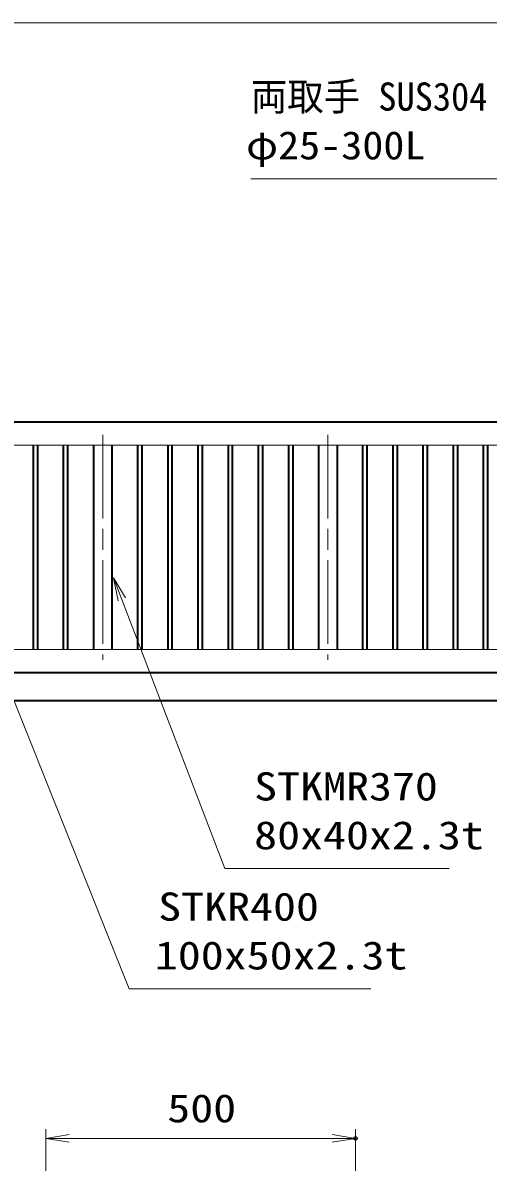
# Model space of a CAD drawing. Units: millimetres, scale not verified. Extents: x -11880 to 11880, y -8400 to 8400.
# Drawn here: x -3591 to -1586, y -2554 to 2352 of the extents above; entities that cross this region are included whole.
import ezdxf
from ezdxf.enums import TextEntityAlignment as Align

# ---------------------------------------------------------------- set-up
doc = ezdxf.new("R2010")
doc.units = ezdxf.units.MM
doc.header["$LTSCALE"] = 30
doc.header["$PDMODE"] = 32
doc.header["$PDSIZE"] = 15
doc.linetypes.add('USER2', pattern=[18, 12, -1.5, 3, -1.5])
for name, color, linetype, lineweight in [('0-1_外形線', 7, 'Continuous', 35), ('0-2_0', 7, 'Continuous', 18), ('0-3_寸法線', 4, 'Continuous', 18), ('0-7_軸線', 200, 'USER2', 15)]:
    doc.layers.add(name, color=color, linetype=linetype, lineweight=lineweight)
doc.layers.add('0-4_Defpoints', color=7, linetype='Continuous')
doc.styles.add('ＭＳ ゴシック', font='')
doc.styles.get('ＭＳ ゴシック').set_extended_font_data('MS Gothic')

# ---------------------------------------------------------------- blocks, each defined once
blk = doc.blocks.new('S212')
at = {"layer": '0-3_寸法線'}
for points in [[(5163815.9, 87762470.7), (5132543.9, 87762470.7), (5116802.1, 87801888.7), (5115689.5, 87804674.7)], [(5117266.5, 87802074.1), (5115689.5, 87804674.7), (5116337.8, 87801703.3)]]:
    blk.add_lwpolyline(points, dxfattribs=at)
at = {"layer": '0-3_寸法線', "color": 254, "style": 'ＭＳ ゴシック', "width": 1.2}
for s, p in [('STKR400', (5136311.9, 87770171.2)), ('100x50x2.3t', (5135879.9, 87763871.2))]:
    blk.add_text(s, height=3637, dxfattribs=at).set_placement(p, align=Align.BOTTOM_LEFT)
blk = doc.blocks.new('S214')
at = {"layer": '0-3_寸法線'}
for points in [[(5173916.8, 87777999.9), (5144948.8, 87777999.9), (5131605.3, 87812771), (5130530.5, 87815571.8)], [(5132072.1, 87812950.1), (5130530.5, 87815571.8), (5131138.5, 87812591.8)]]:
    blk.add_lwpolyline(points, dxfattribs=at)
at = {"layer": '0-3_寸法線', "color": 254, "style": 'ＭＳ ゴシック', "width": 1.2}
for s, p in [('STKMR370', (5148716.8, 87785700.5)), ('80x40x2.3t', (5148716.8, 87779400.5))]:
    blk.add_text(s, height=3637, dxfattribs=at).set_placement(p, align=Align.BOTTOM_LEFT)
blk = doc.blocks.new('_Open')
at = {"layer": '0-2_0', "color": 4}
blk.add_line((-30, 5), (0, 0), dxfattribs=at)
blk.add_lwpolyline([(-30, -5), (0, 0), (-30, 0)], dxfattribs=at)
blk = doc.blocks.new('S223')
at = {"layer": '0-3_寸法線'}
for points in [[(5148279.8, 87867119.7), (5199855.8, 87867119.7), (5215474.3, 87833539.3), (5216739.5, 87830819.1)], [(5215021, 87833328.4), (5216739.5, 87830819.1), (5215927.7, 87833750.1)]]:
    blk.add_lwpolyline(points, dxfattribs=at)
at = {"layer": '0-3_寸法線', "color": 254, "style": 'ＭＳ ゴシック'}
for s, width, p in [('両取手 SUS304（＃400）', 0.95, (5148279.8, 87874820.2)), ('φ25-300L', 1.1, (5147675, 87868520.2))]:
    blk.add_text(s, height=3637, dxfattribs=dict(at, width=width)).set_placement(p, align=Align.BOTTOM_LEFT)

msp = doc.modelspace()

# ---------------------------------------------------------------- linework, layer by layer
at = {"layer": '0-1_外形線'}
for p, q in [((-3546.96, 533.59), (-3546.96, -346.41)), ((-3526.96, -346.41), (-3526.96, 533.59)), ((-3416.96, 533.59), (-3416.96, -346.41)), ((-3396.96, -346.41), (-3396.96, 533.59)), ((-3286.96, 533.59), (-3286.96, -346.41)), ((-3206.96, 533.59), (-3206.96, -346.41)), ((-3096.96, 533.59), (-3096.96, -346.41)), ((-3076.96, -346.41), (-3076.96, 533.59)), ((-2966.96, 533.59), (-2966.96, -346.41)), ((-2946.96, -346.41), (-2946.96, 533.59)), ((-2836.96, 533.59), (-2836.96, -346.41)), ((-2816.96, -346.41), (-2816.96, 533.59)), ((-2706.96, 533.59), (-2706.96, -346.41)), ((-2686.96, -346.41), (-2686.96, 533.59)), ((-2576.96, 533.59), (-2576.96, -346.41)), ((-2556.96, -346.41), (-2556.96, 533.59)), ((-2446.96, 533.59), (-2446.96, -346.41)), ((-2426.96, -346.41), (-2426.96, 533.59)), ((-2316.96, 533.59), (-2316.96, -346.41)), ((-2236.96, 533.59), (-2236.96, -346.41)), ((-2126.96, 533.59), (-2126.96, -346.41)), ((-2106.96, -346.41), (-2106.96, 533.59)), ((-1996.96, 533.59), (-1996.96, -346.41)), ((-1976.96, -346.41), (-1976.96, 533.59)), ((-1866.96, 533.59), (-1866.96, -346.41)), ((-1846.96, -346.41), (-1846.96, 533.59)), ((-1736.96, 533.59), (-1736.96, -346.41)), ((-1716.96, -346.41), (-1716.96, 533.59)), ((-1606.96, 533.59), (-1606.96, -346.41)), ((-1586.96, -346.41), (-1586.96, 533.59)), ((-276.96, -446.41), (-4276.96, -446.41)), ((-5021.96, -566.41), (4483.04, -566.41))]:
    msp.add_line(p, q, dxfattribs=at)
msp.add_lwpolyline([(-4276.96, 633.59), (-276.96, 633.59), (-276.96, 66.09)], dxfattribs=at)
at = {"layer": '0-2_0'}
msp.add_line((-376.96, 533.59), (-4176.96, 533.59), dxfattribs=at)
msp.add_lwpolyline([(-4176.96, 533.59), (-4176.96, -346.41), (-376.96, -346.41), (-376.96, -125.91)], dxfattribs=at)
at = {"layer": '0-3_寸法線'}
for p, q in [((-276.96, 2352.15), (-4276.96, 2352.15)), ((-3491.27, -3289.4), (-3491.27, -2411.6)), ((-3491.27, -2451.6), (-2157.93, -2451.6)), ((-2157.93, -3289.4), (-2157.93, -2411.6))]:
    msp.add_line(p, q, dxfattribs=at)
at = {"layer": '0-4_Defpoints'}
msp.add_point((-2157.93, -2451.6), dxfattribs=at)
at = {"layer": '0-7_軸線'}
for p, q in [((-3246.96, 577.59), (-3246.96, -390.41)), ((-2276.96, 577.59), (-2276.96, -390.41))]:
    msp.add_line(p, q, dxfattribs=at)

# ---------------------------------------------------------------- block references
at = {"layer": '0-3_寸法線'}
for name, p, xscale, yscale in [('S223', (-174218.27, -2927222.78), 0.03333333, 0.03333333), ('S214', (-174218.27, -2927222.78), 0.03333333, 0.03333333), ('S212', (-174218.27, -2927222.78), 0.03333333, 0.03333333), ('_Open', (-2157.93, -2451.6), 3.333333, 3.333333)]:
    msp.add_blockref(name, p, dxfattribs=dict(at, xscale=xscale, yscale=yscale))
at = {"layer": '0-3_寸法線', "xscale": 3.333333, "yscale": 3.333333, "rotation": 180}
msp.add_blockref('_Open', (-3491.27, -2451.6), dxfattribs=at)

# ---------------------------------------------------------------- texts
at = {"layer": '0-3_寸法線', "color": 254, "style": 'ＭＳ ゴシック', "width": 1.2}
msp.add_text('500', height=121.2, dxfattribs=at).set_placement((-2968.6, -2418.91), align=Align.BOTTOM_LEFT)

doc.saveas('drawing.dxf')
